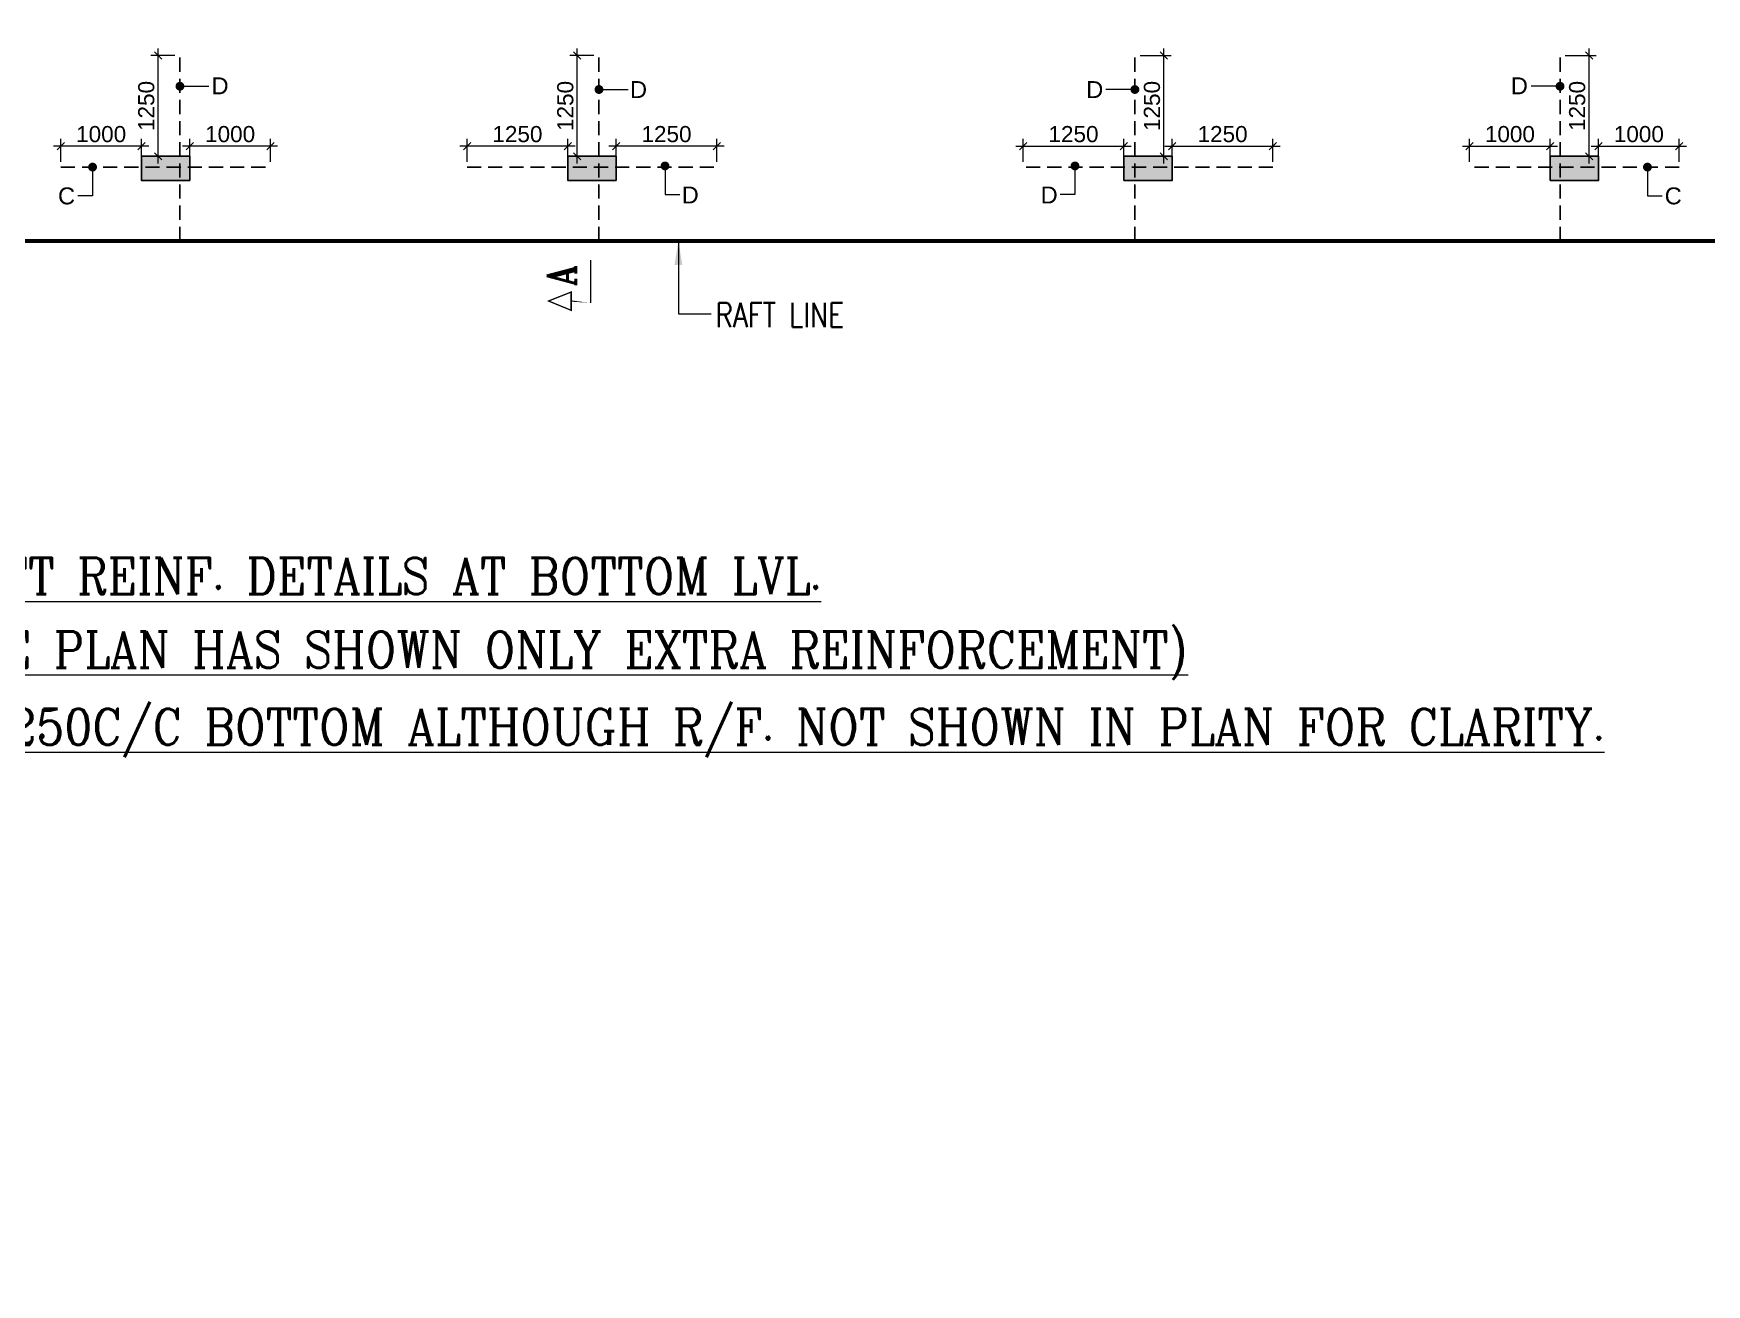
# Model space of a CAD drawing. Header units: millimetres. Extents: x 1123469 to 1752051, y -126924 to 196924.
# Drawn here: x 1491314 to 1512074, y 126439 to 141969 of the extents above; entities that cross this region are included whole.
import ezdxf

# ---------------------------------------------------------------- set-up
doc = ezdxf.new("R2010")
doc.units = ezdxf.units.MM
doc.header["$LTSCALE"] = 500
doc.header["$MEASUREMENT"] = 0
doc.header["$PDMODE"] = 34
doc.linetypes.add('CONTINOUS', pattern=[0])
doc.linetypes.add('HIDDEN', pattern=[0.375, 0.25, -0.125])
doc.layers.get('Defpoints').update_dxf_attribs({"lineweight": 0})
for name, color, linetype in [('3BEAM NO', 6, 'Continuous'), ('COL. DIM', 3, 'Continuous'), ('reinf.', 4, 'Continuous'), ('TEXT 1', 1, 'Continuous'), ('TEXT-20', 3, 'Continuous'), ('TOWER AREA COLUMN.', 6, 'Continuous')]:
    doc.layers.add(name, color=color, linetype=linetype)
for name, color, linetype, lineweight in [('ARWO', 1, 'Continuous', 18), ('COLUMN NO', 1, 'Continuous', 20), ('CUT OUT', 1, 'Continuous', 13), ('FOOTING', 1, 'Continuous', 15), ('TEXT', 7, 'Continuous', 13), ('TOWER COL HATCH', 253, 'Continuous', 20)]:
    doc.layers.add(name, color=color, linetype=linetype, lineweight=lineweight)
doc.styles.add('2MM', font='romans.shx', dxfattribs={"width": 0.7})
doc.styles.add('3mm', font='arial.ttf')
doc.styles.add('K-DIM-2', font='romanc.shx', dxfattribs={"width": 0.9, "height": 125})
doc.styles.add('RT', font='romant.shx', dxfattribs={"height": 8})
doc.styles.add('ST5', font='simplex.shx', dxfattribs={"width": 0.85})
doc.dimstyles.new('PARAMVEER', dxfattribs={"dimtxt": 200, "dimasz": 100, "dimexe": 0, "dimexo": 25, "dimgap": 10, "dimtad": 1, "dimdec": 0, "dimrnd": 5, "dimzin": 0, "dimdsep": 46, "dimtxsty": '3mm', "dimblk": 'OBLIQUE', "dimcen": 0.09, "dimdle": 75, "dimclrd": 1, "dimclre": 1, "dimclrt": 3, "dimadec": 0, "dimazin": 0, "dimtfac": 1, "dimtdec": 0, "dimtmove": 1, "dimatfit": 3, "dimfxl": 100, "dimtolj": 1, "dimtzin": 0, "dimlwd": 18, "dimlwe": 5, "dimarcsym": 0})
doc.dimstyles.new('PARAMVEER BEAM', dxfattribs={"dimtxt": 200, "dimasz": 100, "dimexe": 0, "dimexo": 0, "dimgap": 10, "dimtad": 1, "dimdec": 0, "dimzin": 0, "dimdsep": 46, "dimtxsty": '3mm', "dimblk": 'ARCHTICK', "dimcen": 0.09, "dimdle": 75, "dimclrd": 1, "dimclre": 1, "dimclrt": 3, "dimadec": 0, "dimazin": 0, "dimtfac": 1, "dimtdec": 0, "dimtmove": 1, "dimatfit": 3, "dimfxl": 100, "dimtolj": 1, "dimtzin": 0, "dimlwd": 18, "dimlwe": 5, "dimarcsym": 0})
doc.dimstyles.new('RAJESH', dxfattribs={"dimtxt": 200, "dimasz": 180, "dimexe": 100, "dimexo": 250, "dimgap": 50, "dimtad": 2, "dimdec": 0, "dimzin": 1, "dimdsep": 46, "dimtxsty": '2MM', "dimblk": 'OBLIQUE', "dimcen": 0, "dimdle": 100, "dimclrd": 1, "dimclre": 1, "dimclrt": 3, "dimadec": 0, "dimazin": 0, "dimtfac": 1, "dimtdec": 0, "dimtix": 1, "dimtmove": 2, "dimatfit": 3, "dimfxl": 1, "dimtolj": 1, "dimlwd": -1, "dimarcsym": 0})

# ---------------------------------------------------------------- blocks, each defined once
blk = doc.blocks.new('3tgra')
at = {"layer": 'TOWER COL HATCH'}
h = blk.add_hatch(color=253, dxfattribs=at)
h.dxf.hatch_style = 1
h.paths.add_polyline_path([(1395430.631024875, 77421.737290647), (1395430.631024875, 77121.737290647), (1394830.631024875, 77121.737290647), (1394830.631024875, 77421.737290647)])
h = blk.add_hatch(color=253, dxfattribs=at)
h.dxf.hatch_style = 1
h.paths.add_polyline_path([(1400720.631024875, 77421.737290647), (1400720.631024875, 77121.737290647), (1400120.631024875, 77121.737290647), (1400120.631024875, 77421.737290647)])
at = {"layer": 'TOWER AREA COLUMN.', "color": 4}
for points in [[(1395430.631024875, 77421.737290647), (1395430.631024875, 77121.737290647), (1394830.631024875, 77121.737290647), (1394830.631024875, 77421.737290647)], [(1400720.631024875, 77421.737290647), (1400720.631024875, 77121.737290647), (1400120.631024875, 77121.737290647), (1400120.631024875, 77421.737290647)]]:
    blk.add_lwpolyline(points, close=True, dxfattribs=at)
blk = doc.blocks.new('_Oblique')
at = {"color": 0, "linetype": 'ByBlock', "lineweight": -2}
blk.add_line((-0.5, -0.5), (0.5, 0.5), dxfattribs=at)
blk = doc.blocks.new('*D314')
at = {"layer": 'COL. DIM', "color": 1, "linetype": 'CONTINOUS', "lineweight": 5, "ltscale": 10, "transparency": 16777216}
for p, q in [((1493066.699256176, 141694.2285490901), (1492771.885507265, 141694.2285490901)), ((1493066.699256176, 140444.2285490901), (1492771.885507265, 140444.2285490901))]:
    blk.add_line(p, q, dxfattribs=at)
at = {"layer": 'COL. DIM', "color": 1, "lineweight": 18, "ltscale": 10, "transparency": 16777216}
blk.add_line((1492861.885507265, 140354.2285490901), (1492861.885507265, 141784.2285490901), dxfattribs=at)
at = {"layer": 'Defpoints', "color": 0, "ltscale": 10, "transparency": 16777216}
for p in [(1492861.885507265, 141694.2285490901), (1493131.699256176, 141694.2285490901), (1493131.699256176, 140444.2285490901)]:
    blk.add_point(p, dxfattribs=at)
at = {"layer": 'COL. DIM', "color": 1, "lineweight": 18, "ltscale": 10, "transparency": 16777216, "xscale": 90, "yscale": 90, "zscale": 90}
for p, rotation in [((1492861.885507265, 141694.2285490901), 90), ((1492861.885507265, 140444.2285490901), 270)]:
    blk.add_blockref('_Oblique', p, dxfattribs=dict(at, rotation=rotation))
at = {"layer": 'COL. DIM', "color": 3, "ltscale": 10, "transparency": 16777216, "insert": (1492714.77090972, 141069.2285490897), "char_height": 200, "attachment_point": 5, "rotation": 90, "style": '3mm'}
blk.add_mtext('\\A1;1250', dxfattribs=at)
blk = doc.blocks.new('_ArchTick')
at = {"color": 0, "linetype": 'ByBlock', "const_width": 0.15}
blk.add_lwpolyline([(-0.5, -0.5), (0.5, 0.5)], dxfattribs=at)
blk = doc.blocks.new('*D315')
at = {"layer": 'COL. DIM', "color": 1, "lineweight": 18, "ltscale": 10, "transparency": 16777216}
blk.add_line((1492744.24858296, 140571.5855329718), (1491564.24858296, 140571.5855329718), dxfattribs=at)
at = {"layer": 'COL. DIM', "color": 1, "linetype": 'CONTINOUS', "lineweight": 5, "ltscale": 10, "transparency": 16777216}
for p, q in [((1491654.24858296, 140375.0559085224), (1491654.24858296, 140661.5855329718)), ((1492654.24858296, 140375.0559085224), (1492654.24858296, 140661.5855329718))]:
    blk.add_line(p, q, dxfattribs=at)
at = {"layer": 'Defpoints', "color": 0, "ltscale": 10, "transparency": 16777216}
for p in [(1491654.24858296, 140571.5855329718), (1491654.24858296, 140310.0559085224), (1492654.24858296, 140310.0559085224)]:
    blk.add_point(p, dxfattribs=at)
at = {"layer": 'COL. DIM', "color": 1, "lineweight": 18, "ltscale": 10, "transparency": 16777216, "xscale": 90, "yscale": 90, "zscale": 90, "rotation": 180}
blk.add_blockref('_Oblique', (1491654.24858296, 140571.5855329718), dxfattribs=at)
at = {"layer": 'COL. DIM', "color": 1, "lineweight": 18, "ltscale": 10, "transparency": 16777216, "xscale": 90, "yscale": 90, "zscale": 90}
blk.add_blockref('_Oblique', (1492654.24858296, 140571.5855329718), dxfattribs=at)
at = {"layer": 'COL. DIM', "color": 3, "ltscale": 10, "transparency": 16777216, "insert": (1492154.24858296, 140718.7001305161), "char_height": 200, "attachment_point": 5, "style": '3mm'}
blk.add_mtext('\\A1;1000', dxfattribs=at)
blk = doc.blocks.new('*D316')
at = {"layer": 'COL. DIM', "color": 1, "lineweight": 18, "ltscale": 10, "transparency": 16777216}
blk.add_line((1494344.24858296, 140571.5855329718), (1493164.24858296, 140571.5855329718), dxfattribs=at)
at = {"layer": 'COL. DIM', "color": 1, "linetype": 'CONTINOUS', "lineweight": 5, "ltscale": 10, "transparency": 16777216}
for p, q in [((1493254.24858296, 140375.0559085224), (1493254.24858296, 140661.5855329718)), ((1494254.24858296, 140375.0559085224), (1494254.24858296, 140661.5855329718))]:
    blk.add_line(p, q, dxfattribs=at)
at = {"layer": 'Defpoints', "color": 0, "ltscale": 10, "transparency": 16777216}
for p in [(1493254.24858296, 140571.5855329718), (1493254.24858296, 140310.0559085224), (1494254.24858296, 140310.0559085224)]:
    blk.add_point(p, dxfattribs=at)
at = {"layer": 'COL. DIM', "color": 1, "lineweight": 18, "ltscale": 10, "transparency": 16777216, "xscale": 90, "yscale": 90, "zscale": 90, "rotation": 180}
blk.add_blockref('_Oblique', (1493254.24858296, 140571.5855329718), dxfattribs=at)
at = {"layer": 'COL. DIM', "color": 1, "lineweight": 18, "ltscale": 10, "transparency": 16777216, "xscale": 90, "yscale": 90, "zscale": 90}
blk.add_blockref('_Oblique', (1494254.24858296, 140571.5855329718), dxfattribs=at)
at = {"layer": 'COL. DIM', "color": 3, "ltscale": 10, "transparency": 16777216, "insert": (1493754.24858296, 140718.7001305161), "char_height": 200, "attachment_point": 5, "style": '3mm'}
blk.add_mtext('\\A1;1000', dxfattribs=at)
blk = doc.blocks.new('*D317')
at = {"layer": 'COL. DIM', "color": 1, "linetype": 'CONTINOUS', "lineweight": 5, "ltscale": 10, "transparency": 16777216}
for p, q in [((1498266.249601998, 141694.2285490901), (1497971.435853088, 141694.2285490901)), ((1498266.249601998, 140444.2285490901), (1497971.435853088, 140444.2285490901))]:
    blk.add_line(p, q, dxfattribs=at)
at = {"layer": 'COL. DIM', "color": 1, "lineweight": 18, "ltscale": 10, "transparency": 16777216}
blk.add_line((1498061.435853088, 140354.2285490901), (1498061.435853088, 141784.2285490901), dxfattribs=at)
at = {"layer": 'Defpoints', "color": 0, "ltscale": 10, "transparency": 16777216}
for p in [(1498061.435853088, 141694.2285490901), (1498331.249601998, 141694.2285490901), (1498331.249601998, 140444.2285490901)]:
    blk.add_point(p, dxfattribs=at)
at = {"layer": 'COL. DIM', "color": 1, "lineweight": 18, "ltscale": 10, "transparency": 16777216, "xscale": 90, "yscale": 90, "zscale": 90}
for p, rotation in [((1498061.435853088, 141694.2285490901), 90), ((1498061.435853088, 140444.2285490901), 270)]:
    blk.add_blockref('_Oblique', p, dxfattribs=dict(at, rotation=rotation))
at = {"layer": 'COL. DIM', "color": 3, "ltscale": 10, "transparency": 16777216, "insert": (1497914.321255544, 141069.2285490897), "char_height": 200, "attachment_point": 5, "rotation": 90, "style": '3mm'}
blk.add_mtext('\\A1;1250', dxfattribs=at)
blk = doc.blocks.new('*D325')
at = {"layer": 'COL. DIM', "color": 1, "lineweight": 18, "ltscale": 10, "transparency": 16777216}
blk.add_line((1498034.24858296, 140571.5855329718), (1496604.24858296, 140571.5855329718), dxfattribs=at)
at = {"layer": 'COL. DIM', "color": 1, "linetype": 'CONTINOUS', "lineweight": 5, "ltscale": 10, "transparency": 16777216}
for p, q in [((1496694.24858296, 140375.0559085224), (1496694.24858296, 140661.5855329718)), ((1497944.24858296, 140375.0559085224), (1497944.24858296, 140661.5855329718))]:
    blk.add_line(p, q, dxfattribs=at)
at = {"layer": 'Defpoints', "color": 0, "ltscale": 10, "transparency": 16777216}
for p in [(1496694.24858296, 140571.5855329718), (1496694.24858296, 140310.0559085224), (1497944.24858296, 140310.0559085224)]:
    blk.add_point(p, dxfattribs=at)
at = {"layer": 'COL. DIM', "color": 1, "lineweight": 18, "ltscale": 10, "transparency": 16777216, "xscale": 90, "yscale": 90, "zscale": 90, "rotation": 180}
blk.add_blockref('_Oblique', (1496694.24858296, 140571.5855329718), dxfattribs=at)
at = {"layer": 'COL. DIM', "color": 1, "lineweight": 18, "ltscale": 10, "transparency": 16777216, "xscale": 90, "yscale": 90, "zscale": 90}
blk.add_blockref('_Oblique', (1497944.24858296, 140571.5855329718), dxfattribs=at)
at = {"layer": 'COL. DIM', "color": 3, "ltscale": 10, "transparency": 16777216, "insert": (1497319.24858296, 140718.7001305161), "char_height": 200, "attachment_point": 5, "style": '3mm'}
blk.add_mtext('\\A1;1250', dxfattribs=at)
blk = doc.blocks.new('*D326')
at = {"layer": 'COL. DIM', "color": 1, "lineweight": 18, "ltscale": 10, "transparency": 16777216}
blk.add_line((1499884.24858296, 140571.5855329718), (1498454.24858296, 140571.5855329718), dxfattribs=at)
at = {"layer": 'COL. DIM', "color": 1, "linetype": 'CONTINOUS', "lineweight": 5, "ltscale": 10, "transparency": 16777216}
for p, q in [((1498544.24858296, 140375.0559085224), (1498544.24858296, 140661.5855329718)), ((1499794.24858296, 140375.0559085224), (1499794.24858296, 140661.5855329718))]:
    blk.add_line(p, q, dxfattribs=at)
at = {"layer": 'Defpoints', "color": 0, "ltscale": 10, "transparency": 16777216}
for p in [(1498544.24858296, 140571.5855329718), (1498544.24858296, 140310.0559085224), (1499794.24858296, 140310.0559085224)]:
    blk.add_point(p, dxfattribs=at)
at = {"layer": 'COL. DIM', "color": 1, "lineweight": 18, "ltscale": 10, "transparency": 16777216, "xscale": 90, "yscale": 90, "zscale": 90, "rotation": 180}
blk.add_blockref('_Oblique', (1498544.24858296, 140571.5855329718), dxfattribs=at)
at = {"layer": 'COL. DIM', "color": 1, "lineweight": 18, "ltscale": 10, "transparency": 16777216, "xscale": 90, "yscale": 90, "zscale": 90}
blk.add_blockref('_Oblique', (1499794.24858296, 140571.5855329718), dxfattribs=at)
at = {"layer": 'COL. DIM', "color": 3, "ltscale": 10, "transparency": 16777216, "insert": (1499169.24858296, 140718.7001305161), "char_height": 200, "attachment_point": 5, "style": '3mm'}
blk.add_mtext('\\A1;1250', dxfattribs=at)
blk = doc.blocks.new('*D949')
at = {"layer": 'COL. DIM', "color": 1, "linetype": 'CONTINOUS', "lineweight": 5, "ltscale": 10, "transparency": 16777216}
for p, q in [((1510321.797909612, 141694.2285490901), (1510706.611658526, 141694.2285490901)), ((1510321.797909612, 140444.2285490901), (1510706.611658526, 140444.2285490901))]:
    blk.add_line(p, q, dxfattribs=at)
at = {"layer": 'COL. DIM', "color": 1, "lineweight": 18, "ltscale": 10, "transparency": 16777216}
blk.add_line((1510616.611658526, 140354.2285490901), (1510616.611658526, 141784.2285490901), dxfattribs=at)
at = {"layer": 'Defpoints', "color": 0, "ltscale": 10, "transparency": 16777216}
for p in [(1510256.797909612, 141694.2285490901), (1510616.611658526, 141694.2285490901), (1510256.797909612, 140444.2285490901)]:
    blk.add_point(p, dxfattribs=at)
at = {"layer": 'COL. DIM', "color": 1, "lineweight": 18, "ltscale": 10, "transparency": 16777216, "xscale": 90, "yscale": 90, "zscale": 90}
for p, rotation in [((1510616.611658526, 141694.2285490901), 90), ((1510616.611658526, 140444.2285490901), 270)]:
    blk.add_blockref('_Oblique', p, dxfattribs=dict(at, rotation=rotation))
at = {"layer": 'COL. DIM', "color": 3, "ltscale": 10, "transparency": 16777216, "insert": (1510469.497060982, 141069.2285490896), "char_height": 200, "attachment_point": 5, "rotation": 90, "style": '3mm'}
blk.add_mtext('\\A1;1250', dxfattribs=at)
blk = doc.blocks.new('*D950')
at = {"layer": 'COL. DIM', "color": 1, "lineweight": 18, "ltscale": 10, "transparency": 16777216}
blk.add_line((1510644.248582827, 140571.5855329718), (1511824.248582827, 140571.5855329718), dxfattribs=at)
at = {"layer": 'COL. DIM', "color": 1, "linetype": 'CONTINOUS', "lineweight": 5, "ltscale": 10, "transparency": 16777216}
for p, q in [((1510734.248582827, 140375.0559085224), (1510734.248582827, 140661.5855329718)), ((1511734.248582827, 140375.0559085224), (1511734.248582827, 140661.5855329718))]:
    blk.add_line(p, q, dxfattribs=at)
at = {"layer": 'Defpoints', "color": 0, "ltscale": 10, "transparency": 16777216}
for p in [(1511734.248582827, 140571.5855329718), (1510734.248582827, 140310.0559085224), (1511734.248582827, 140310.0559085224)]:
    blk.add_point(p, dxfattribs=at)
at = {"layer": 'COL. DIM', "color": 1, "lineweight": 18, "ltscale": 10, "transparency": 16777216, "xscale": 90, "yscale": 90, "zscale": 90, "rotation": 180}
blk.add_blockref('_Oblique', (1510734.248582827, 140571.5855329718), dxfattribs=at)
at = {"layer": 'COL. DIM', "color": 1, "lineweight": 18, "ltscale": 10, "transparency": 16777216, "xscale": 90, "yscale": 90, "zscale": 90}
blk.add_blockref('_Oblique', (1511734.248582827, 140571.5855329718), dxfattribs=at)
at = {"layer": 'COL. DIM', "color": 3, "ltscale": 10, "transparency": 16777216, "insert": (1511234.248582827, 140718.7001305161), "char_height": 200, "attachment_point": 5, "style": '3mm'}
blk.add_mtext('\\A1;1000', dxfattribs=at)
blk = doc.blocks.new('*D951')
at = {"layer": 'COL. DIM', "color": 1, "lineweight": 18, "ltscale": 10, "transparency": 16777216}
blk.add_line((1509044.248582827, 140571.5855329718), (1510224.248582827, 140571.5855329718), dxfattribs=at)
at = {"layer": 'COL. DIM', "color": 1, "linetype": 'CONTINOUS', "lineweight": 5, "ltscale": 10, "transparency": 16777216}
for p, q in [((1509134.248582827, 140375.0559085224), (1509134.248582827, 140661.5855329718)), ((1510134.248582827, 140375.0559085224), (1510134.248582827, 140661.5855329718))]:
    blk.add_line(p, q, dxfattribs=at)
at = {"layer": 'Defpoints', "color": 0, "ltscale": 10, "transparency": 16777216}
for p in [(1510134.248582827, 140571.5855329718), (1509134.248582827, 140310.0559085224), (1510134.248582827, 140310.0559085224)]:
    blk.add_point(p, dxfattribs=at)
at = {"layer": 'COL. DIM', "color": 1, "lineweight": 18, "ltscale": 10, "transparency": 16777216, "xscale": 90, "yscale": 90, "zscale": 90, "rotation": 180}
blk.add_blockref('_Oblique', (1509134.248582827, 140571.5855329718), dxfattribs=at)
at = {"layer": 'COL. DIM', "color": 1, "lineweight": 18, "ltscale": 10, "transparency": 16777216, "xscale": 90, "yscale": 90, "zscale": 90}
blk.add_blockref('_Oblique', (1510134.248582827, 140571.5855329718), dxfattribs=at)
at = {"layer": 'COL. DIM', "color": 3, "ltscale": 10, "transparency": 16777216, "insert": (1509634.248582827, 140718.7001305161), "char_height": 200, "attachment_point": 5, "style": '3mm'}
blk.add_mtext('\\A1;1000', dxfattribs=at)
blk = doc.blocks.new('*D952')
at = {"layer": 'COL. DIM', "color": 1, "linetype": 'CONTINOUS', "lineweight": 5, "ltscale": 10, "transparency": 16777216}
for p, q in [((1505046.006539719, 141694.2285490901), (1505430.820288633, 141694.2285490901)), ((1505046.006539719, 140444.2285490901), (1505430.820288633, 140444.2285490901))]:
    blk.add_line(p, q, dxfattribs=at)
at = {"layer": 'COL. DIM', "color": 1, "lineweight": 18, "ltscale": 10, "transparency": 16777216}
blk.add_line((1505340.820288633, 140354.2285490901), (1505340.820288633, 141784.2285490901), dxfattribs=at)
at = {"layer": 'Defpoints', "color": 0, "ltscale": 10, "transparency": 16777216}
for p in [(1504981.006539719, 141694.2285490901), (1505340.820288633, 141694.2285490901), (1504981.006539719, 140444.2285490901)]:
    blk.add_point(p, dxfattribs=at)
at = {"layer": 'COL. DIM', "color": 1, "lineweight": 18, "ltscale": 10, "transparency": 16777216, "xscale": 90, "yscale": 90, "zscale": 90}
for p, rotation in [((1505340.820288633, 141694.2285490901), 90), ((1505340.820288633, 140444.2285490901), 270)]:
    blk.add_blockref('_Oblique', p, dxfattribs=dict(at, rotation=rotation))
at = {"layer": 'COL. DIM', "color": 3, "ltscale": 10, "transparency": 16777216, "insert": (1505193.705691088, 141069.2285490897), "char_height": 200, "attachment_point": 5, "rotation": 90, "style": '3mm'}
blk.add_mtext('\\A1;1250', dxfattribs=at)
blk = doc.blocks.new('*D953')
at = {"layer": 'COL. DIM', "color": 1, "lineweight": 18, "ltscale": 10, "transparency": 16777216}
blk.add_line((1505354.248582827, 140571.5855329718), (1506784.248582827, 140571.5855329718), dxfattribs=at)
at = {"layer": 'COL. DIM', "color": 1, "linetype": 'CONTINOUS', "lineweight": 5, "ltscale": 10, "transparency": 16777216}
for p, q in [((1505444.248582827, 140375.0559085224), (1505444.248582827, 140661.5855329718)), ((1506694.248582827, 140375.0559085224), (1506694.248582827, 140661.5855329718))]:
    blk.add_line(p, q, dxfattribs=at)
at = {"layer": 'Defpoints', "color": 0, "ltscale": 10, "transparency": 16777216}
for p in [(1506694.248582827, 140571.5855329718), (1505444.248582827, 140310.0559085224), (1506694.248582827, 140310.0559085224)]:
    blk.add_point(p, dxfattribs=at)
at = {"layer": 'COL. DIM', "color": 1, "lineweight": 18, "ltscale": 10, "transparency": 16777216, "xscale": 90, "yscale": 90, "zscale": 90, "rotation": 180}
blk.add_blockref('_Oblique', (1505444.248582827, 140571.5855329718), dxfattribs=at)
at = {"layer": 'COL. DIM', "color": 1, "lineweight": 18, "ltscale": 10, "transparency": 16777216, "xscale": 90, "yscale": 90, "zscale": 90}
blk.add_blockref('_Oblique', (1506694.248582827, 140571.5855329718), dxfattribs=at)
at = {"layer": 'COL. DIM', "color": 3, "ltscale": 10, "transparency": 16777216, "insert": (1506069.248582827, 140718.7001305161), "char_height": 200, "attachment_point": 5, "style": '3mm'}
blk.add_mtext('\\A1;1250', dxfattribs=at)
blk = doc.blocks.new('*D954')
at = {"layer": 'COL. DIM', "color": 1, "lineweight": 18, "ltscale": 10, "transparency": 16777216}
blk.add_line((1503504.248582827, 140571.5855329718), (1504934.248582827, 140571.5855329718), dxfattribs=at)
at = {"layer": 'COL. DIM', "color": 1, "linetype": 'CONTINOUS', "lineweight": 5, "ltscale": 10, "transparency": 16777216}
for p, q in [((1503594.248582827, 140375.0559085224), (1503594.248582827, 140661.5855329718)), ((1504844.248582827, 140375.0559085224), (1504844.248582827, 140661.5855329718))]:
    blk.add_line(p, q, dxfattribs=at)
at = {"layer": 'Defpoints', "color": 0, "ltscale": 10, "transparency": 16777216}
for p in [(1504844.248582827, 140571.5855329718), (1503594.248582827, 140310.0559085224), (1504844.248582827, 140310.0559085224)]:
    blk.add_point(p, dxfattribs=at)
at = {"layer": 'COL. DIM', "color": 1, "lineweight": 18, "ltscale": 10, "transparency": 16777216, "xscale": 90, "yscale": 90, "zscale": 90, "rotation": 180}
blk.add_blockref('_Oblique', (1503594.248582827, 140571.5855329718), dxfattribs=at)
at = {"layer": 'COL. DIM', "color": 1, "lineweight": 18, "ltscale": 10, "transparency": 16777216, "xscale": 90, "yscale": 90, "zscale": 90}
blk.add_blockref('_Oblique', (1504844.248582827, 140571.5855329718), dxfattribs=at)
at = {"layer": 'COL. DIM', "color": 3, "ltscale": 10, "transparency": 16777216, "insert": (1504219.248582827, 140718.7001305161), "char_height": 200, "attachment_point": 5, "style": '3mm'}
blk.add_mtext('\\A1;1250', dxfattribs=at)

msp = doc.modelspace()

# ---------------------------------------------------------------- linework, layer by layer
at = {"layer": '3BEAM NO', "color": 4}
msp.add_line((1497987.304646098, 138532.1703766244, -7.851765953681421e-07), (1497987.304646098, 138759.5228428845, -7.843609217417224e-07), dxfattribs=at)
at = {"layer": '3BEAM NO', "color": 4, "extrusion": (-3.227238060428332e-09, 4.963612873298862e-18, 1), "const_width": 15.97339125}
for points, elevation in [([(1497987.304646096, 138648.0245997593), (1498229.728354801, 138648.024599764), (1498229.728354802, 139158.5398308052)], -0.00483514400192109), ([(1497987.304646093, 138532.1703766309), (1497987.304646093, 138759.522842891), (1497705.05675957, 138648.0245998087), (1497987.304646093, 138532.1703766309)], -0.004835146819510339)]:
    msp.add_lwpolyline(points, dxfattribs=dict(at, elevation=elevation))
at = {"layer": 'FOOTING', "color": 3, "ltscale": 10, "const_width": 50}
msp.add_lwpolyline([(1514784.247951408, 139394.2285481437), (1488604.248587498, 139394.2285481436), (1488604.248587498, 126979.2510576845), (1480049.2485808, 126979.2510576845), (1480049.2485808, 126464.2510576846), (1471269.248583482, 126464.2510576846), (1471269.248583482, 126979.2510576845), (1462714.248571454, 126979.2510576845), (1462714.248571454, 148629.3879190959), (1473804.236542885, 148629.3879190959), (1473804.236542885, 158914.0730525188), (1482679.236699605, 158914.0730525188), (1482679.236386165, 157414.0730525182), (1486629.236542885, 157414.0730525182), (1486629.236542885, 156599.2285490907), (1488324.24858296, 156599.2285490907), (1488324.24858296, 155194.2285490906), (1515064.247955946, 155194.2285490906)], dxfattribs=at)
at = {"layer": 'reinf.', "color": 4, "linetype": 'HIDDEN', "ltscale": 1.4}
for p, q in [((1493131.699256175, 139394.22854909), (1493131.699256175, 141694.22854909)), ((1498331.249601998, 139394.22854909), (1498331.249601998, 141694.22854909)), ((1504981.006539719, 139394.22854909), (1504981.006539719, 141694.22854909)), ((1510256.797909612, 139394.22854909), (1510256.797909612, 141694.22854909)), ((1491654.24858296, 140310.0559085224), (1494254.24858296, 140310.0559085224)), ((1496694.24858296, 140310.0559085224), (1499794.24858296, 140310.0559085224)), ((1506694.248582827, 140310.0559085224), (1503594.248582827, 140310.0559085224)), ((1511734.248582827, 140310.0559085224), (1509134.248582827, 140310.0559085224))]:
    msp.add_line(p, q, dxfattribs=at)

# ---------------------------------------------------------------- block references
at = {"layer": 'CUT OUT', "color": 4}
msp.add_blockref('3tgra', (97823.6175580849, 63022.49125749664), dxfattribs=at)
at = {"layer": 'CUT OUT', "color": 4, "xscale": -1}
msp.add_blockref('3tgra', (2905564.878980821, 63022.49125749664), dxfattribs=at)

# ---------------------------------------------------------------- texts
at = {"layer": 'COLUMN NO', "color": 3, "linetype": 'Continuous', "lineweight": 20, "style": 'K-DIM-2', "width": 0.9}
for s, p in [('%%URAFT REINF. DETAILS AT BOTTOM LVL.', (1490171.056106207, 135009.3195529385)), ('%%U(THE PLAN HAS SHOWN ONLY EXTRA REINFORCEMENT)', (1489933.88302938, 134095.7779193834)), ('%%U16 @250C/C BOTTOM ALTHOUGH R/F. NOT SHOWN IN PLAN FOR CLARITY.', (1489562.704763107, 133137.4919474678))]:
    msp.add_text(s, height=450, dxfattribs=at).set_placement(p)
at = {"layer": 'TEXT', "color": 2, "style": 'ST5', "width": 0.8}
msp.add_text('RAFT LINE', height=300, dxfattribs=at).set_placement((1499777.977431053, 138325.1695904837))
at = {"layer": 'TEXT 1', "color": 2, "linetype": 'ByBlock', "style": '3mm'}
for s, p in [('D', (1493523.767112207, 141213.8931966937, -0.0688959593251002)), ('D', (1498716.186136612, 141167.7026258889, -0.0688959593251002)), ('D', (1504377.188695418, 141167.7026258889, -0.0688959593251002)), ('D', (1509645.848743893, 141213.8931966937, -0.0688959593251002)), ('C', (1491618.746523358, 139847.8454644816, -0.0688959593251002)), ('D', (1499358.026104587, 139859.1366341976, -0.0688959593251002)), ('D', (1503811.589751514, 139859.1366341976, -0.0688959593251002)), ('C', (1511554.880246795, 139847.8454644816, -0.0688959593251002))]:
    msp.add_text(s, height=210, dxfattribs=at).set_placement(p)
at = {"layer": 'TEXT-20', "color": 7, "lineweight": 20, "ltscale": 0.2, "style": 'RT', "width": 0.85}
msp.add_text('A', height=359.401303125, rotation=90.00000002668041, dxfattribs=at).set_placement((1498043.925580211, 138831.2986194661, 0.01387790206817088))

# ---------------------------------------------------------------- dimensions: what is measured, and where the dimension line sits
at = {"layer": 'COL. DIM', "color": 6, "ltscale": 10}
for base, p1, p2, angle, picture, middle in [((1492861.885507265, 141694.2285490901), (1493131.699256175, 140444.22854909), (1493131.699256175, 141694.22854909), 270, '*D314', (1492714.77090972, 141069.2285490897)), ((1498061.435853088, 141694.2285490901), (1498331.249601998, 140444.22854909), (1498331.249601998, 141694.22854909), 270, '*D317', (1497914.321255544, 141069.2285490897)), ((1505340.820288633, 141694.2285490901), (1504981.006539719, 140444.22854909), (1504981.006539719, 141694.22854909), 270, '*D952', (1505193.705691088, 141069.2285490897)), ((1510616.611658526, 141694.2285490901), (1510256.797909612, 140444.22854909), (1510256.797909612, 141694.22854909), 270, '*D949', (1510469.497060982, 141069.2285490896)), ((1491654.24858296, 140571.5855329718), (1492654.24858296, 140310.0559085224), (1491654.24858296, 140310.0559085224), 180, '*D315', (1492154.24858296, 140718.7001305161)), ((1493254.24858296, 140571.5855329718), (1494254.24858296, 140310.0559085224), (1493254.24858296, 140310.0559085224), 180, '*D316', (1493754.24858296, 140718.7001305161)), ((1496694.24858296, 140571.5855329718), (1497944.24858296, 140310.0559085224), (1496694.24858296, 140310.0559085224), 180, '*D325', (1497319.24858296, 140718.7001305161)), ((1498544.24858296, 140571.5855329718), (1499794.24858296, 140310.0559085224), (1498544.24858296, 140310.0559085224), 180, '*D326', (1499169.24858296, 140718.7001305161)), ((1504844.248582827, 140571.5855329718), (1503594.248582827, 140310.0559085224), (1504844.248582827, 140310.0559085224), 7.016709298534877e-15, '*D954', (1504219.248582827, 140718.7001305161)), ((1506694.248582827, 140571.5855329718), (1505444.248582827, 140310.0559085224), (1506694.248582827, 140310.0559085224), 7.016709298534877e-15, '*D953', (1506069.248582827, 140718.7001305161)), ((1510134.248582827, 140571.5855329718), (1509134.248582827, 140310.0559085224), (1510134.248582827, 140310.0559085224), 7.016709298534877e-15, '*D951', (1509634.248582827, 140718.7001305161)), ((1511734.248582827, 140571.5855329718), (1510734.248582827, 140310.0559085224), (1511734.248582827, 140310.0559085224), 7.016709298534877e-15, '*D950', (1511234.248582827, 140718.7001305161))]:
    dim = msp.add_linear_dim(base=base, p1=p1, p2=p2, angle=angle, dimstyle='PARAMVEER', override={"dimasz": 90, "dimexe": 90, "dimexo": 65, "dimgap": 45, "dimpost": '\\X', "dimdle": 90, "dimfxl": 0.18, "dimarcsym": 1}, dxfattribs=at)
    dim.commit()
    dim.dimension.update_dxf_attribs({"geometry": picture, "text_midpoint": middle})

# ---------------------------------------------------------------- leaders
at = {"layer": 'ARWO', "color": 1}
for points in [[(1493131.699256175, 141313.9357038476), (1493492.181409018, 141313.9357038476)], [(1498331.249601998, 141273.4467017935), (1498691.73175484, 141273.4467017935)], [(1504981.006539719, 141273.4467017935), (1504620.524386876, 141273.4467017935)], [(1510256.797909612, 141313.9357038476), (1509896.315756769, 141313.9357038476)], [(1492047.657497264, 140310.0559085224), (1492047.657497264, 139955.3097599734), (1491865.202622182, 139955.3097599734)], [(1499150.839668655, 140324.6911649649), (1499150.839668655, 139969.9450164158), (1499333.294543737, 139969.9450164158)], [(1504237.657497132, 140324.6911649649), (1504237.657497132, 139969.9450164158), (1504055.20262205, 139969.9450164158)], [(1511340.839668523, 140310.0559085224), (1511340.839668523, 139955.3097599734), (1511523.294543605, 139955.3097599734)]]:
    msp.add_leader(points, dimstyle='PARAMVEER BEAM', override={"dimasz": 110, "dimtad": 0, "dimldrblk": 'Dot', "dimfxl": 0, "dimarcsym": 1}, dxfattribs=at)
at = {"layer": 'ARWO', "color": 2, "linetype": 'CONTINOUS', "ltscale": 10}
msp.add_leader([(1499317.055163614, 139394.22854909), (1499317.055163614, 138489.893028603), (1499725.001956914, 138489.893028603)], dimstyle='RAJESH', override={"dimasz": 300, "dimtad": 0, "dimfxl": 100}, dxfattribs=at)

doc.saveas('drawing.dxf')
